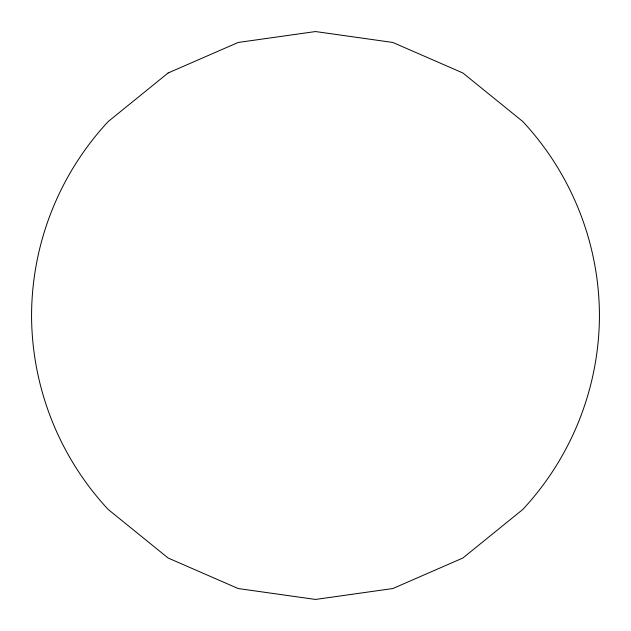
<?xml version="1.0" encoding="UTF-8"?>
<svg xmlns="http://www.w3.org/2000/svg" width="631" height="631" viewBox="0 0 631 631"><rect width="100%" height="100%" fill="white"/><g stroke="black" fill="none" stroke-linecap="round" stroke-linejoin="round"><path stroke-width="0.95" d="M168.122 72.983L108.248 121.499A286.111 286.111 0 0 0 31.558 315.5A286.111 286.111 0 0 0 108.24 509.501L168.122 558.017L238.187 588.542L315.5 599.45L392.813 588.542L462.878 558.017L522.752 509.501A286.111 286.111 0 0 0 599.442 315.5A286.111 286.111 0 0 0 522.76 121.499L462.878 72.983L392.813 42.458L315.5 31.55L238.187 42.458L168.122 72.983"/></g></svg>
